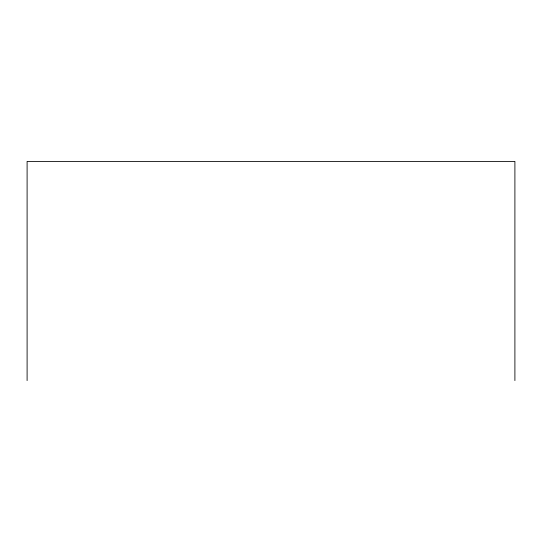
<?xml version="1.0" encoding="UTF-8"?>
<svg xmlns="http://www.w3.org/2000/svg" width="542" height="542" viewBox="0 0 542 542"><rect width="100%" height="100%" fill="white"/><g stroke="black" fill="none" stroke-linecap="round" stroke-linejoin="round"><path stroke-width="0.81" d="M514.9 380.579L514.9 161.421L27.1 161.421L27.1 380.579"/></g></svg>
